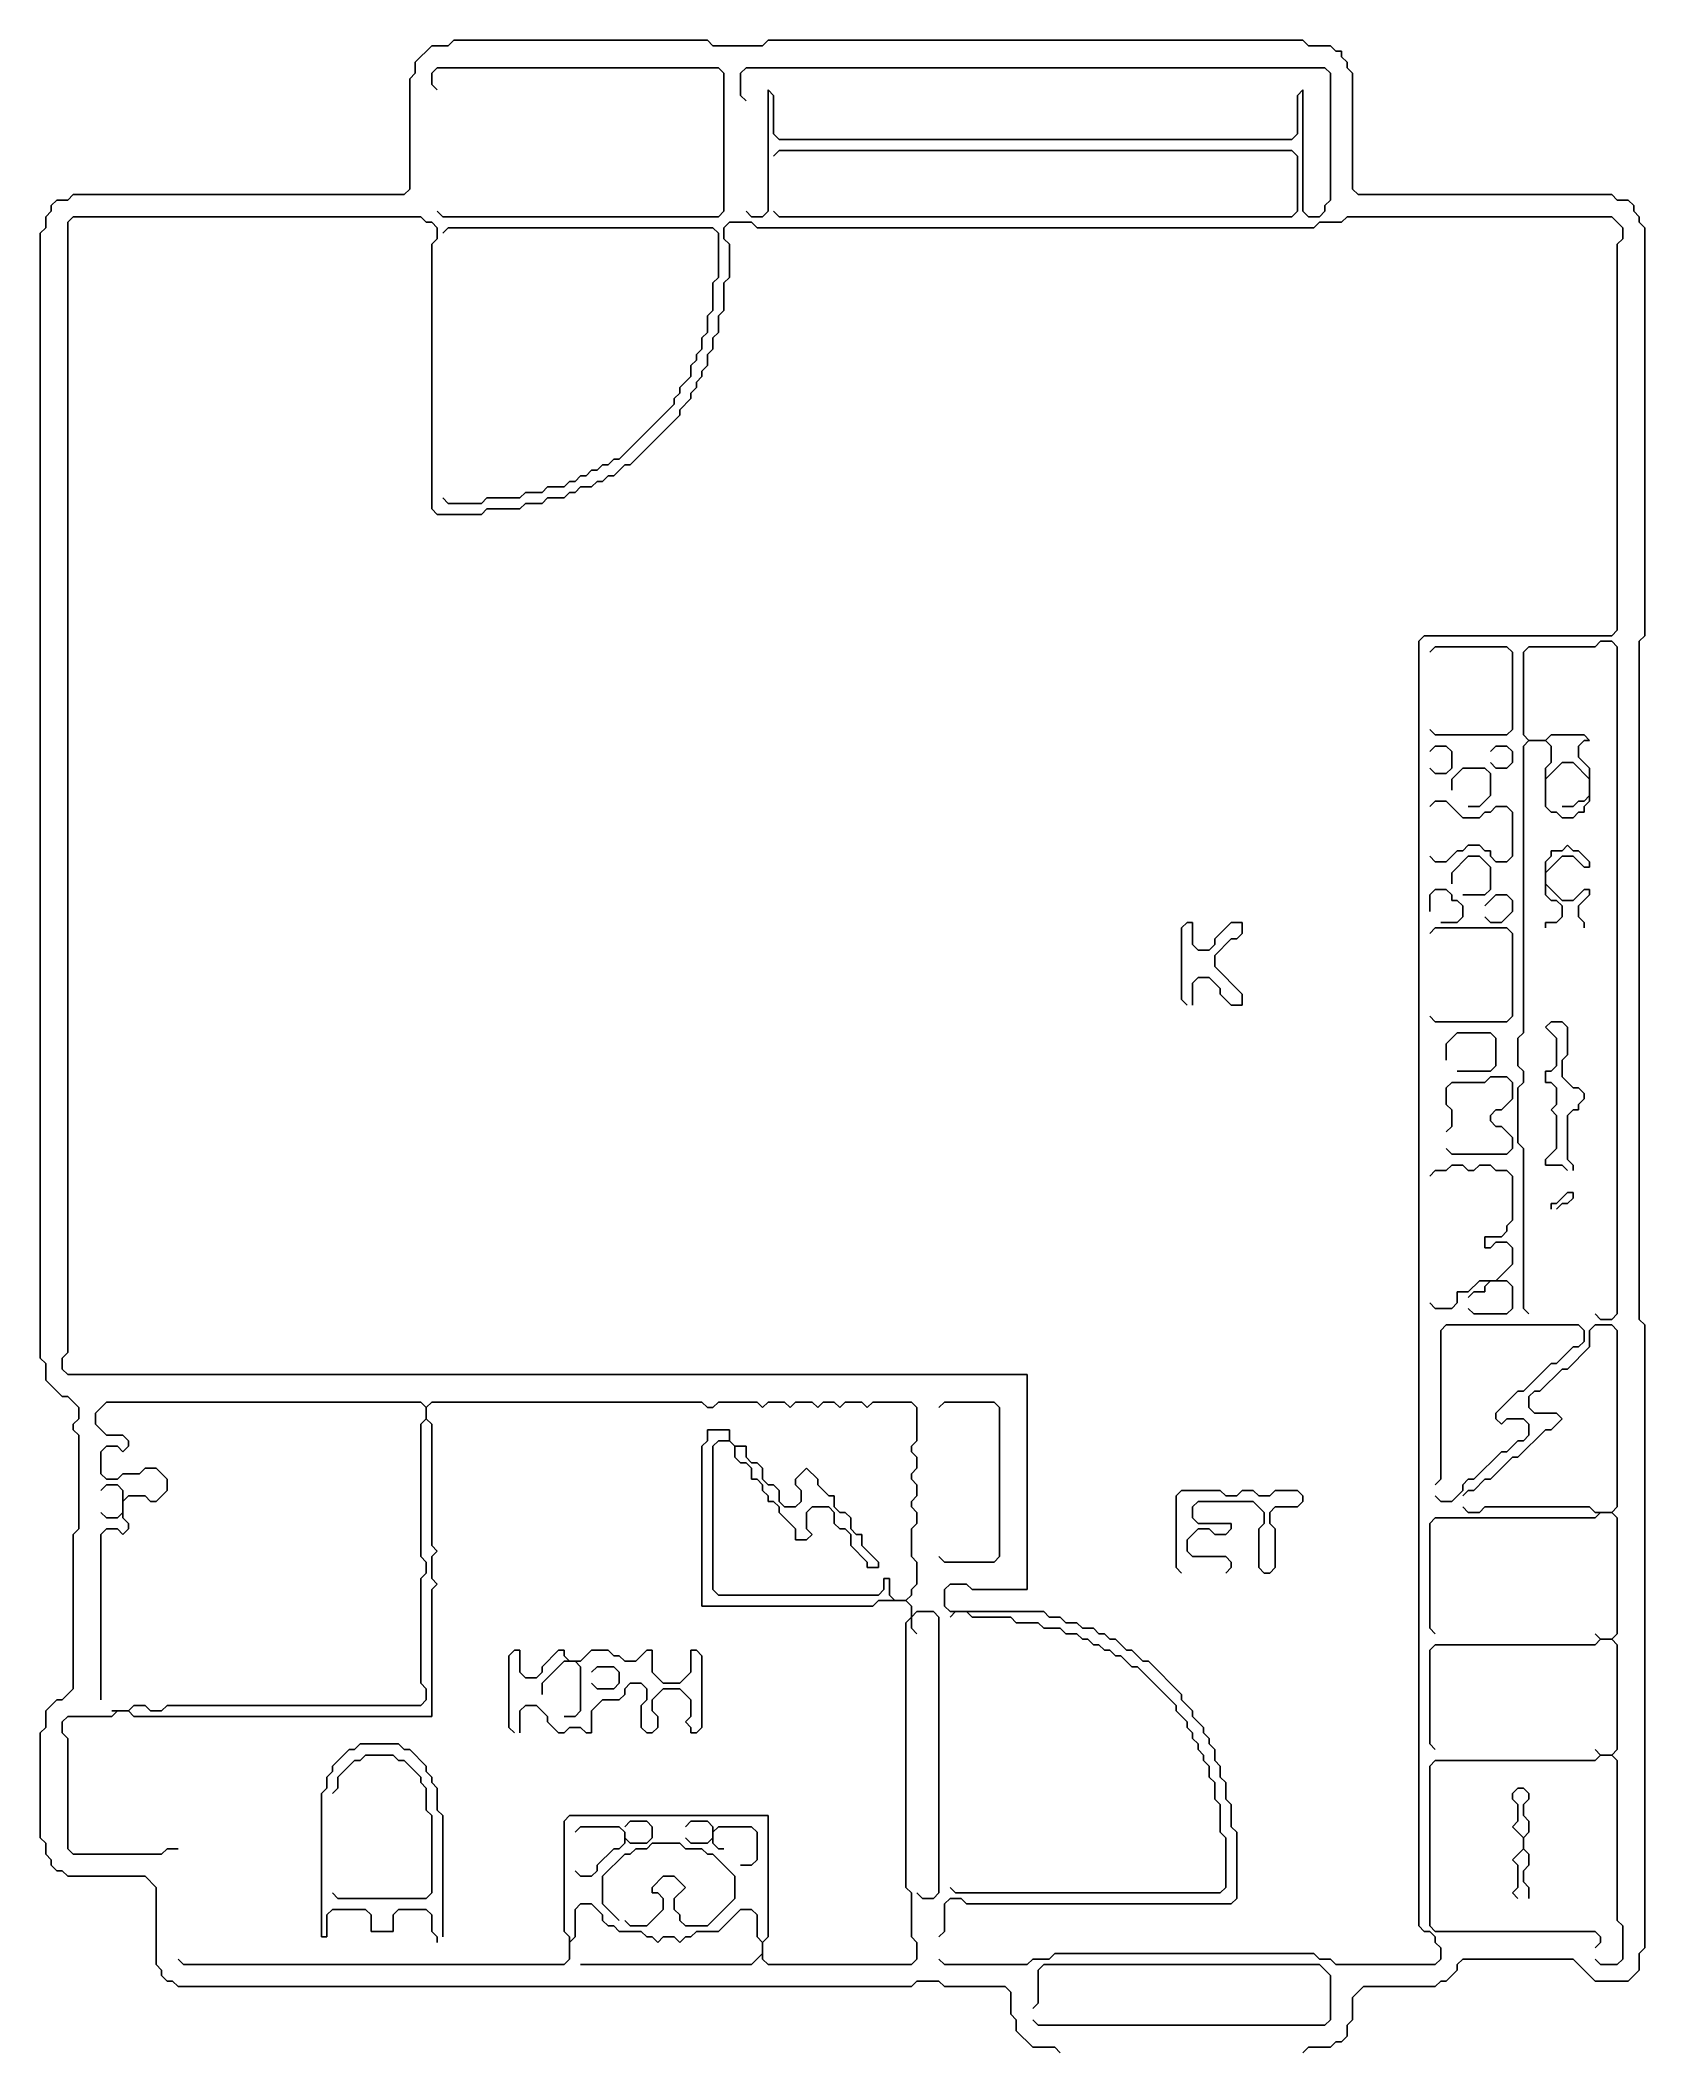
# Model space of a CAD drawing. Header units: metres. Extents: x 179 to 470, y 47 to 412.
import ezdxf

# ---------------------------------------------------------------- set-up
doc = ezdxf.new("R2010")
doc.units = ezdxf.units.M

msp = doc.modelspace()

# ---------------------------------------------------------------- linework, layer by layer
for p, q in [((247, 408), (250, 411)), ((250, 411), (253, 411)), ((253, 411), (254, 412)), ((254, 412), (300, 412)), ((300, 412), (301, 411)), ((301, 411), (310, 411)), ((310, 411), (311, 412)), ((311, 412), (408, 412)), ((408, 412), (409, 411)), ((409, 411), (413, 411)), ((413, 411), (414, 410)), ((414, 410), (415, 410)), ((415, 410), (415, 409)), ((415, 409), (416, 408)), ((246, 405), (247, 406)), ((247, 406), (247, 408)), ((251, 407), (250, 406)), ((250, 406), (250, 404)), ((302, 407), (251, 407)), ((303, 406), (302, 407)), ((303, 381), (303, 406)), ((307, 407), (306, 406)), ((306, 406), (306, 402)), ((412, 407), (307, 407)), ((413, 406), (412, 407)), ((413, 383), (413, 406)), ((416, 408), (416, 407)), ((416, 407), (417, 406)), ((417, 406), (417, 385)), ((246, 385), (246, 405)), ((250, 404), (251, 403)), ((306, 402), (307, 401)), ((311, 381), (311, 403)), ((311, 403), (312, 402)), ((312, 402), (312, 395)), ((407, 402), (408, 403)), ((407, 395), (407, 402)), ((408, 403), (408, 381)), ((312, 395), (313, 394)), ((406, 394), (407, 395)), ((313, 392), (312, 391)), ((313, 394), (406, 394)), ((406, 392), (313, 392)), ((407, 391), (406, 392)), ((407, 381), (407, 391)), ((184, 383), (185, 384)), ((185, 384), (245, 384)), ((245, 384), (246, 385)), ((417, 385), (418, 384)), ((418, 384), (464, 384)), ((464, 384), (465, 383)), ((180, 380), (181, 381)), ((180, 378), (180, 380)), ((181, 382), (182, 383)), ((181, 381), (181, 382)), ((182, 383), (184, 383)), ((185, 380), (184, 379)), ((248, 380), (185, 380)), ((249, 379), (248, 380)), ((251, 381), (252, 380)), ((252, 380), (302, 380)), ((302, 380), (303, 381)), ((307, 381), (308, 380)), ((308, 380), (310, 380)), ((310, 380), (311, 381)), ((312, 381), (313, 380)), ((313, 380), (406, 380)), ((406, 380), (407, 381)), ((408, 381), (409, 380)), ((409, 380), (411, 380)), ((411, 380), (412, 381)), ((412, 382), (413, 383)), ((412, 381), (412, 382)), ((416, 380), (415, 379)), ((464, 380), (416, 380)), ((466, 378), (464, 380)), ((465, 383), (467, 383)), ((467, 383), (468, 382)), ((468, 382), (468, 381)), ((468, 381), (469, 380)), ((469, 380), (469, 379)), ((179, 377), (180, 378)), ((179, 173), (179, 377)), ((184, 379), (184, 174)), ((250, 379), (249, 379)), ((251, 378), (250, 379)), ((250, 375), (251, 376)), ((251, 376), (251, 378)), ((253, 378), (252, 377)), ((301, 378), (253, 378)), ((302, 377), (301, 378)), ((302, 369), (302, 377)), ((304, 379), (303, 378)), ((303, 378), (303, 376)), ((303, 376), (304, 375)), ((308, 379), (304, 379)), ((309, 378), (308, 379)), ((410, 378), (309, 378)), ((411, 379), (410, 378)), ((415, 379), (411, 379)), ((465, 375), (466, 376)), ((466, 376), (466, 378)), ((469, 379), (470, 378)), ((470, 378), (470, 304)), ((250, 327), (250, 375)), ((304, 375), (304, 369)), ((465, 305), (465, 375)), ((301, 368), (302, 369)), ((304, 369), (303, 368)), ((301, 363), (301, 368)), ((303, 368), (303, 363)), ((300, 362), (301, 363)), ((300, 359), (300, 362)), ((303, 363), (302, 362)), ((302, 362), (302, 359)), ((299, 358), (300, 359)), ((299, 356), (299, 358)), ((302, 359), (301, 358)), ((301, 358), (301, 356)), ((298, 355), (299, 356)), ((298, 354), (298, 355)), ((301, 356), (300, 355)), ((300, 355), (300, 353)), ((295, 349), (297, 351)), ((297, 353), (298, 354)), ((297, 351), (297, 353)), ((299, 351), (298, 350)), ((300, 353), (299, 352)), ((299, 352), (299, 351)), ((294, 347), (295, 348)), ((294, 346), (294, 347)), ((295, 348), (295, 349)), ((297, 347), (295, 345)), ((298, 349), (297, 348)), ((297, 348), (297, 347)), ((298, 350), (298, 349)), ((284, 336), (294, 346)), ((295, 344), (286, 335)), ((295, 345), (295, 344)), ((282, 335), (283, 336)), ((283, 336), (284, 336)), ((276, 332), (277, 333)), ((277, 333), (278, 333)), ((278, 333), (279, 334)), ((279, 334), (280, 334)), ((280, 334), (281, 335)), ((281, 335), (282, 335)), ((282, 333), (281, 332)), ((283, 333), (282, 333)), ((285, 335), (283, 333)), ((286, 335), (285, 335)), ((252, 329), (253, 328)), ((259, 328), (260, 329)), ((260, 329), (266, 329)), ((266, 329), (267, 330)), ((267, 330), (270, 330)), ((270, 330), (271, 331)), ((271, 329), (270, 328)), ((271, 331), (274, 331)), ((274, 329), (271, 329)), ((274, 331), (275, 332)), ((275, 330), (274, 329)), ((275, 332), (276, 332)), ((276, 330), (275, 330)), ((277, 331), (276, 330)), ((279, 331), (277, 331)), ((280, 332), (279, 331)), ((281, 332), (280, 332)), ((251, 326), (250, 327)), ((259, 326), (251, 326)), ((253, 328), (259, 328)), ((260, 327), (259, 326)), ((266, 327), (260, 327)), ((267, 328), (266, 327)), ((270, 328), (267, 328)), ((429, 303), (430, 304)), ((429, 70), (429, 303)), ((430, 304), (464, 304)), ((462, 303), (461, 302)), ((464, 303), (462, 303)), ((464, 304), (465, 305)), ((465, 302), (464, 303)), ((470, 304), (469, 303)), ((469, 303), (469, 180)), ((432, 302), (431, 301)), ((445, 302), (432, 302)), ((446, 301), (445, 302)), ((446, 287), (446, 301)), ((449, 302), (448, 301)), ((448, 301), (448, 286)), ((461, 302), (449, 302)), ((465, 181), (465, 302)), ((431, 287), (432, 286)), ((432, 286), (445, 286)), ((445, 286), (446, 287)), ((448, 286), (449, 285)), ((449, 285), (448, 284)), ((449, 285), (452, 285)), ((452, 285), (449, 285)), ((452, 285), (453, 286)), ((453, 284), (452, 285)), ((453, 286), (459, 286)), ((459, 285), (458, 284)), ((459, 286), (460, 285)), ((460, 285), (459, 285)), ((432, 284), (431, 283)), ((434, 284), (432, 284)), ((435, 283), (434, 284)), ((435, 280), (435, 283)), ((443, 284), (442, 283)), ((445, 284), (443, 284)), ((446, 283), (445, 284)), ((446, 281), (446, 283)), ((448, 284), (448, 232)), ((453, 281), (453, 284)), ((458, 284), (458, 282)), ((458, 282), (460, 280)), ((431, 280), (432, 279)), ((432, 279), (434, 279)), ((434, 279), (435, 280)), ((437, 280), (435, 278)), ((435, 278), (435, 276)), ((441, 280), (437, 280)), ((442, 279), (441, 280)), ((442, 281), (443, 280)), ((442, 275), (442, 279)), ((443, 280), (445, 280)), ((445, 280), (446, 281)), ((455, 281), (452, 278)), ((452, 280), (453, 281)), ((452, 273), (452, 280)), ((452, 278), (452, 276)), ((457, 281), (455, 281)), ((460, 278), (457, 281)), ((460, 280), (460, 274)), ((460, 275), (460, 278)), ((432, 274), (431, 273)), ((434, 274), (432, 274)), ((437, 271), (434, 274)), ((440, 273), (442, 275)), ((457, 273), (458, 274)), ((458, 274), (459, 274)), ((459, 274), (460, 275)), ((460, 274), (459, 273)), ((440, 271), (437, 271)), ((438, 273), (440, 273)), ((441, 272), (440, 271)), ((442, 272), (441, 272)), ((443, 273), (442, 272)), ((445, 273), (443, 273)), ((446, 272), (445, 273)), ((446, 264), (446, 272)), ((453, 272), (452, 273)), ((454, 272), (453, 272)), ((455, 271), (454, 272)), ((455, 273), (457, 273)), ((457, 271), (455, 271)), ((458, 272), (457, 271)), ((459, 272), (458, 272)), ((459, 273), (459, 272)), ((431, 264), (432, 263)), ((432, 263), (434, 263)), ((434, 263), (436, 265)), ((438, 264), (435, 261)), ((436, 265), (437, 265)), ((437, 265), (438, 266)), ((438, 266), (440, 266)), ((440, 264), (438, 264)), ((440, 266), (441, 265)), ((442, 262), (440, 264)), ((441, 265), (442, 265)), ((442, 265), (442, 264)), ((442, 264), (443, 263)), ((443, 263), (445, 263)), ((445, 263), (446, 264)), ((452, 263), (453, 264)), ((455, 264), (452, 261)), ((452, 257), (452, 263)), ((453, 264), (453, 265)), ((453, 265), (455, 265)), ((455, 265), (456, 266)), ((457, 264), (455, 264)), ((456, 266), (457, 265)), ((457, 265), (458, 265)), ((459, 262), (457, 264)), ((458, 265), (460, 263)), ((460, 263), (460, 262)), ((435, 261), (435, 259)), ((442, 258), (442, 262)), ((452, 261), (452, 259)), ((460, 262), (459, 262)), ((432, 258), (431, 257)), ((431, 257), (431, 254)), ((434, 258), (432, 258)), ((435, 257), (434, 258)), ((435, 256), (435, 257)), ((436, 256), (435, 256)), ((437, 255), (436, 256)), ((437, 257), (441, 257)), ((441, 257), (442, 258)), ((443, 257), (441, 255)), ((445, 257), (443, 257)), ((446, 256), (445, 257)), ((446, 254), (446, 256)), ((452, 259), (455, 256)), ((453, 256), (452, 257)), ((454, 256), (453, 256)), ((455, 255), (454, 256)), ((455, 256), (457, 256)), ((457, 256), (459, 258)), ((460, 257), (458, 255)), ((459, 258), (460, 258)), ((460, 258), (460, 257)), ((386, 251), (387, 252)), ((387, 252), (388, 252)), ((388, 252), (388, 248)), ((392, 249), (395, 252)), ((395, 252), (397, 252)), ((397, 252), (397, 250)), ((433, 252), (436, 252)), ((436, 252), (437, 253)), ((437, 253), (437, 255)), ((441, 253), (442, 252)), ((442, 252), (444, 252)), ((444, 252), (446, 254)), ((452, 251), (452, 252)), ((452, 252), (454, 252)), ((454, 252), (455, 253)), ((455, 253), (455, 255)), ((458, 255), (458, 253)), ((458, 253), (459, 252)), ((459, 252), (459, 251)), ((386, 238), (386, 251)), ((392, 248), (392, 249)), ((395, 249), (392, 246)), ((396, 249), (395, 249)), ((397, 250), (396, 249)), ((432, 251), (431, 250)), ((445, 251), (432, 251)), ((446, 250), (445, 251)), ((446, 235), (446, 250)), ((388, 248), (389, 247)), ((389, 247), (391, 247)), ((391, 247), (392, 248)), ((392, 246), (392, 244)), ((389, 242), (388, 241)), ((388, 241), (388, 237)), ((391, 242), (389, 242)), ((393, 240), (391, 242)), ((392, 244), (397, 239)), ((387, 237), (386, 238)), ((393, 239), (393, 240)), ((395, 237), (393, 239)), ((397, 239), (397, 237)), ((397, 237), (395, 237)), ((431, 235), (432, 234)), ((432, 234), (445, 234)), ((445, 234), (446, 235)), ((452, 233), (453, 234)), ((453, 234), (455, 234)), ((455, 234), (456, 233)), ((436, 232), (434, 230)), ((434, 230), (434, 227)), ((442, 232), (436, 232)), ((443, 231), (442, 232)), ((443, 226), (443, 231)), ((448, 232), (447, 231)), ((447, 231), (447, 226)), ((454, 231), (452, 233)), ((454, 226), (454, 231)), ((456, 233), (456, 228)), ((456, 228), (455, 227)), ((455, 227), (455, 224)), ((435, 223), (434, 222)), ((441, 223), (435, 223)), ((436, 225), (442, 225)), ((442, 224), (441, 223)), ((442, 225), (443, 226)), ((445, 224), (442, 224)), ((446, 223), (445, 224)), ((446, 220), (446, 223)), ((447, 226), (448, 225)), ((448, 223), (447, 222)), ((448, 225), (448, 223)), ((452, 223), (452, 225)), ((452, 225), (453, 225)), ((453, 223), (452, 223)), ((453, 225), (454, 226)), ((454, 222), (453, 223)), ((455, 224), (457, 222)), ((434, 222), (434, 219)), ((434, 219), (435, 218)), ((444, 218), (446, 220)), ((447, 222), (447, 212)), ((453, 218), (454, 219)), ((454, 219), (454, 222)), ((457, 222), (458, 222)), ((458, 222), (459, 221)), ((459, 220), (458, 219)), ((458, 219), (458, 218)), ((459, 221), (459, 220)), ((435, 218), (435, 215)), ((442, 217), (443, 218)), ((442, 216), (442, 217)), ((443, 215), (442, 216)), ((443, 218), (444, 218)), ((454, 217), (453, 218)), ((454, 211), (454, 217)), ((457, 218), (456, 217)), ((456, 217), (456, 209)), ((458, 218), (457, 218)), ((435, 215), (434, 214)), ((444, 215), (443, 215)), ((446, 213), (444, 215)), ((446, 211), (446, 213)), ((447, 212), (448, 211)), ((434, 211), (435, 210)), ((435, 210), (445, 210)), ((445, 210), (446, 211)), ((448, 211), (448, 182)), ((452, 209), (454, 211)), ((452, 208), (452, 209)), ((456, 209), (457, 208)), ((432, 207), (431, 206)), ((434, 207), (432, 207)), ((435, 208), (434, 207)), ((437, 208), (435, 208)), ((438, 207), (437, 208)), ((439, 207), (438, 207)), ((440, 208), (439, 207)), ((442, 208), (440, 208)), ((443, 207), (442, 208)), ((445, 207), (443, 207)), ((446, 206), (445, 207)), ((446, 198), (446, 206)), ((455, 208), (452, 208)), ((456, 207), (455, 208)), ((457, 208), (457, 207)), ((453, 200), (453, 201)), ((453, 201), (454, 201)), ((454, 201), (456, 203)), ((455, 201), (454, 200)), ((456, 201), (455, 201)), ((456, 203), (457, 203)), ((457, 202), (456, 201)), ((457, 203), (457, 202)), ((445, 197), (446, 198)), ((441, 193), (441, 195)), ((441, 195), (444, 195)), ((443, 194), (442, 193)), ((445, 194), (443, 194)), ((444, 195), (445, 196)), ((445, 196), (445, 197)), ((446, 193), (445, 194)), ((442, 193), (441, 193)), ((443, 187), (446, 190)), ((446, 190), (446, 193)), ((438, 185), (440, 187)), ((440, 187), (443, 187)), ((442, 187), (441, 186)), ((445, 187), (442, 187)), ((446, 186), (445, 187)), ((431, 183), (432, 182)), ((435, 182), (436, 183)), ((436, 183), (436, 185)), ((436, 185), (438, 185)), ((439, 185), (438, 184)), ((441, 185), (439, 185)), ((441, 186), (441, 185)), ((446, 182), (446, 186)), ((432, 182), (435, 182)), ((434, 179), (433, 178)), ((458, 179), (434, 179)), ((438, 182), (439, 181)), ((439, 181), (445, 181)), ((445, 181), (446, 182)), ((448, 182), (449, 181)), ((459, 178), (458, 179)), ((461, 179), (460, 178)), ((461, 181), (462, 180)), ((464, 179), (461, 179)), ((462, 180), (464, 180)), ((464, 180), (465, 181)), ((465, 178), (464, 179)), ((469, 180), (470, 179)), ((470, 179), (470, 66)), ((433, 178), (433, 151)), ((458, 175), (459, 176)), ((459, 176), (459, 178)), ((460, 178), (460, 175)), ((465, 146), (465, 178)), ((180, 172), (179, 173)), ((180, 169), (180, 172)), ((184, 174), (183, 173)), ((183, 173), (183, 171)), ((448, 167), (453, 172)), ((453, 172), (454, 172)), ((454, 172), (457, 175)), ((460, 175), (456, 171)), ((457, 175), (458, 175)), ((183, 166), (180, 169)), ((183, 171), (184, 170)), ((184, 170), (358, 170)), ((358, 170), (358, 131)), ((455, 171), (451, 167)), ((456, 171), (455, 171)), ((184, 166), (183, 166)), ((186, 164), (184, 166)), ((191, 165), (189, 163)), ((248, 165), (191, 165)), ((249, 164), (248, 165)), ((250, 165), (249, 164)), ((299, 165), (250, 165)), ((300, 164), (299, 165)), ((302, 165), (301, 164)), ((309, 165), (302, 165)), ((310, 164), (309, 165)), ((311, 165), (310, 164)), ((314, 165), (311, 165)), ((315, 164), (314, 165)), ((316, 165), (315, 164)), ((319, 165), (316, 165)), ((320, 164), (319, 165)), ((321, 165), (320, 164)), ((323, 165), (321, 165)), ((324, 164), (323, 165)), ((325, 165), (324, 164)), ((328, 165), (325, 165)), ((329, 164), (328, 165)), ((330, 165), (329, 164)), ((337, 165), (330, 165)), ((338, 164), (337, 165)), ((343, 165), (342, 164)), ((352, 165), (343, 165)), ((353, 164), (352, 165)), ((443, 163), (447, 167)), ((447, 167), (448, 167)), ((450, 167), (449, 166)), ((449, 166), (449, 164)), ((451, 167), (450, 167)), ((185, 161), (186, 162)), ((185, 160), (185, 161)), ((186, 162), (186, 164)), ((189, 163), (189, 161)), ((189, 161), (191, 159)), ((248, 161), (249, 162)), ((248, 137), (248, 161)), ((249, 162), (249, 164)), ((249, 164), (249, 162)), ((249, 162), (250, 161)), ((250, 161), (250, 139)), ((301, 164), (300, 164)), ((338, 158), (338, 164)), ((353, 137), (353, 164)), ((443, 162), (443, 163)), ((444, 161), (443, 162)), ((445, 162), (444, 161)), ((448, 162), (445, 162)), ((449, 161), (448, 162)), ((449, 164), (450, 163)), ((449, 159), (449, 161)), ((450, 163), (454, 163)), ((455, 162), (453, 160)), ((454, 163), (455, 162)), ((186, 159), (185, 160)), ((186, 142), (186, 159)), ((191, 157), (190, 156)), ((191, 159), (194, 159)), ((193, 157), (191, 157)), ((194, 156), (193, 157)), ((194, 159), (195, 158)), ((195, 157), (194, 156)), ((195, 158), (195, 157)), ((299, 157), (300, 158)), ((299, 128), (299, 157)), ((300, 158), (300, 160)), ((300, 160), (304, 160)), ((302, 158), (301, 157)), ((301, 157), (301, 131)), ((304, 158), (302, 158)), ((304, 160), (304, 158)), ((304, 158), (305, 157)), ((305, 157), (304, 158)), ((305, 157), (307, 157)), ((305, 155), (305, 157)), ((307, 157), (307, 155)), ((337, 157), (338, 158)), ((337, 156), (337, 157)), ((445, 156), (447, 158)), ((452, 160), (447, 155)), ((447, 158), (448, 158)), ((448, 158), (449, 159)), ((453, 160), (452, 160)), ((190, 156), (190, 152)), ((306, 154), (305, 155)), ((307, 154), (306, 154)), ((307, 155), (308, 154)), ((308, 153), (307, 154)), ((308, 154), (309, 154)), ((309, 154), (310, 153)), ((338, 155), (337, 156)), ((338, 153), (338, 155)), ((439, 151), (444, 156)), ((446, 155), (442, 151)), ((444, 156), (445, 156)), ((447, 155), (446, 155)), ((190, 152), (191, 151)), ((191, 150), (190, 149)), ((191, 151), (193, 151)), ((193, 150), (191, 150)), ((193, 151), (194, 152)), ((194, 149), (193, 150)), ((194, 152), (197, 152)), ((197, 152), (198, 153)), ((198, 153), (200, 153)), ((200, 153), (202, 151)), ((202, 151), (202, 149)), ((308, 151), (308, 153)), ((309, 151), (308, 151)), ((310, 150), (309, 151)), ((310, 153), (310, 151)), ((310, 151), (311, 150)), ((310, 149), (310, 150)), ((311, 150), (312, 150)), ((312, 150), (313, 149)), ((316, 151), (318, 153)), ((316, 150), (316, 151)), ((317, 149), (316, 150)), ((318, 153), (320, 151)), ((320, 151), (320, 150)), ((320, 150), (322, 148)), ((337, 152), (338, 153)), ((337, 151), (337, 152)), ((338, 150), (337, 151)), ((338, 148), (338, 150)), ((433, 151), (432, 150)), ((437, 150), (438, 151)), ((437, 149), (437, 150)), ((438, 151), (439, 151)), ((441, 151), (439, 149)), ((442, 151), (441, 151)), ((194, 145), (194, 149)), ((195, 148), (194, 147)), ((194, 147), (194, 144)), ((198, 148), (195, 148)), ((199, 147), (198, 148)), ((200, 147), (199, 147)), ((202, 149), (200, 147)), ((311, 148), (310, 149)), ((311, 147), (311, 148)), ((312, 147), (311, 147)), ((313, 146), (312, 147)), ((313, 149), (313, 147)), ((313, 147), (314, 146)), ((313, 145), (313, 146)), ((314, 146), (316, 146)), ((316, 146), (317, 147)), ((317, 147), (317, 149)), ((319, 146), (318, 145)), ((322, 146), (319, 146)), ((322, 148), (323, 148)), ((323, 145), (322, 146)), ((323, 148), (323, 146)), ((323, 146), (324, 145)), ((337, 147), (338, 148)), ((337, 146), (337, 147)), ((338, 145), (337, 146)), ((385, 148), (386, 149)), ((385, 135), (385, 148)), ((386, 149), (393, 149)), ((389, 147), (388, 146)), ((388, 146), (388, 144)), ((399, 147), (389, 147)), ((393, 149), (394, 148)), ((394, 148), (396, 148)), ((396, 148), (397, 149)), ((397, 149), (399, 149)), ((399, 149), (400, 148)), ((401, 145), (399, 147)), ((400, 148), (402, 148)), ((402, 148), (403, 149)), ((403, 146), (402, 145)), ((403, 149), (407, 149)), ((407, 146), (403, 146)), ((407, 149), (408, 148)), ((408, 147), (407, 146)), ((408, 148), (408, 147)), ((432, 148), (433, 147)), ((433, 147), (435, 147)), ((435, 147), (437, 149)), ((438, 149), (437, 148)), ((437, 146), (438, 145)), ((439, 149), (438, 149)), ((440, 145), (441, 146)), ((441, 146), (460, 146)), ((460, 146), (461, 145)), ((464, 145), (465, 146)), ((190, 145), (191, 144)), ((191, 144), (193, 144)), ((193, 144), (194, 145)), ((194, 144), (195, 143)), ((195, 143), (195, 142)), ((316, 142), (313, 145)), ((318, 145), (318, 142)), ((323, 143), (323, 145)), ((324, 142), (323, 143)), ((324, 145), (325, 145)), ((325, 145), (326, 144)), ((326, 144), (326, 142)), ((337, 142), (338, 143)), ((338, 143), (338, 145)), ((388, 144), (389, 143)), ((389, 143), (395, 143)), ((395, 143), (395, 142)), ((400, 142), (401, 143)), ((401, 143), (401, 145)), ((402, 145), (402, 143)), ((402, 143), (403, 142)), ((432, 144), (431, 143)), ((431, 143), (431, 124)), ((461, 144), (432, 144)), ((438, 145), (440, 145)), ((461, 145), (464, 145)), ((462, 145), (461, 144)), ((464, 145), (462, 145)), ((465, 144), (464, 145)), ((465, 123), (465, 144)), ((185, 141), (186, 142)), ((185, 113), (185, 141)), ((191, 142), (190, 141)), ((190, 141), (190, 111)), ((193, 142), (191, 142)), ((194, 141), (193, 142)), ((195, 142), (194, 141)), ((250, 139), (251, 138)), ((316, 140), (316, 142)), ((318, 140), (316, 140)), ((318, 142), (319, 141)), ((319, 141), (318, 140)), ((325, 142), (324, 142)), ((326, 141), (325, 142)), ((326, 142), (327, 141)), ((326, 139), (326, 141)), ((329, 136), (326, 139)), ((327, 141), (328, 141)), ((328, 141), (328, 139)), ((328, 139), (331, 136)), ((337, 137), (337, 142)), ((389, 142), (387, 140)), ((387, 140), (387, 138)), ((391, 142), (389, 142)), ((392, 141), (391, 142)), ((394, 141), (392, 141)), ((395, 142), (394, 141)), ((400, 135), (400, 142)), ((403, 142), (403, 135)), ((249, 136), (248, 137)), ((249, 134), (249, 136)), ((251, 138), (250, 137)), ((250, 137), (250, 133)), ((329, 135), (329, 136)), ((331, 136), (331, 135)), ((338, 136), (337, 137)), ((338, 132), (338, 136)), ((342, 137), (343, 136)), ((343, 136), (352, 136)), ((352, 136), (353, 137)), ((387, 138), (388, 137)), ((388, 137), (394, 137)), ((394, 137), (395, 136)), ((395, 136), (395, 135)), ((248, 133), (249, 134)), ((248, 114), (248, 133)), ((250, 133), (251, 132)), ((251, 132), (250, 131)), ((331, 135), (329, 135)), ((332, 131), (332, 133)), ((332, 133), (333, 133)), ((333, 133), (333, 130)), ((337, 131), (338, 132)), ((344, 132), (343, 131)), ((347, 132), (344, 132)), ((348, 131), (347, 132)), ((386, 134), (385, 135)), ((395, 135), (394, 134)), ((401, 134), (400, 135)), ((402, 134), (401, 134)), ((403, 135), (402, 134)), ((250, 131), (250, 108)), ((330, 128), (299, 128)), ((301, 131), (302, 130)), ((302, 130), (331, 130)), ((331, 129), (330, 128)), ((331, 130), (332, 131)), ((336, 129), (331, 129)), ((333, 130), (334, 129)), ((334, 129), (336, 129)), ((336, 129), (337, 130)), ((337, 128), (336, 129)), ((337, 130), (337, 131)), ((337, 126), (337, 128)), ((343, 131), (343, 128)), ((343, 128), (344, 127)), ((358, 131), (348, 131)), ((336, 125), (337, 126)), ((336, 77), (336, 125)), ((338, 127), (337, 126)), ((337, 126), (337, 124)), ((341, 127), (338, 127)), ((342, 126), (341, 127)), ((342, 76), (342, 126)), ((345, 127), (344, 126)), ((344, 127), (361, 127)), ((347, 127), (345, 127)), ((348, 126), (347, 127)), ((355, 126), (348, 126)), ((356, 125), (355, 126)), ((360, 125), (356, 125)), ((361, 124), (360, 125)), ((361, 127), (362, 126)), ((362, 126), (364, 126)), ((364, 126), (365, 125)), ((365, 125), (367, 125)), ((367, 125), (368, 124)), ((337, 124), (338, 123)), ((364, 124), (361, 124)), ((365, 123), (364, 124)), ((367, 123), (365, 123)), ((368, 122), (367, 123)), ((368, 124), (370, 124)), ((369, 122), (368, 122)), ((370, 121), (369, 122)), ((370, 124), (371, 123)), ((371, 121), (370, 121)), ((371, 123), (372, 123)), ((372, 120), (371, 121)), ((372, 123), (373, 122)), ((373, 122), (374, 122)), ((374, 122), (376, 120)), ((431, 124), (432, 123)), ((432, 121), (431, 120)), ((461, 121), (432, 121)), ((461, 123), (462, 122)), ((462, 122), (461, 121)), ((462, 122), (464, 122)), ((464, 122), (462, 122)), ((464, 122), (465, 123)), ((465, 121), (464, 122)), ((465, 102), (465, 121)), ((264, 119), (265, 120)), ((264, 106), (264, 119)), ((265, 120), (266, 120)), ((266, 120), (266, 116)), ((270, 117), (273, 120)), ((274, 118), (270, 114)), ((270, 116), (270, 117)), ((273, 120), (274, 120)), ((274, 120), (274, 119)), ((274, 119), (275, 118)), ((276, 118), (274, 118)), ((275, 118), (277, 118)), ((277, 117), (276, 118)), ((277, 118), (279, 120)), ((277, 109), (277, 117)), ((279, 120), (282, 120)), ((280, 117), (279, 116)), ((283, 117), (280, 117)), ((282, 120), (283, 119)), ((283, 119), (284, 119)), ((284, 116), (283, 117)), ((284, 119), (285, 118)), ((285, 118), (287, 118)), ((287, 118), (289, 120)), ((289, 120), (290, 120)), ((290, 120), (290, 116)), ((297, 116), (297, 120)), ((297, 120), (298, 120)), ((298, 120), (299, 119)), ((299, 119), (299, 106)), ((373, 120), (372, 120)), ((374, 119), (373, 120)), ((375, 119), (374, 119)), ((377, 117), (375, 119)), ((376, 120), (377, 120)), ((377, 120), (379, 118)), ((378, 117), (377, 117)), ((385, 110), (378, 117)), ((379, 118), (380, 118)), ((380, 118), (386, 112)), ((431, 120), (431, 103)), ((249, 113), (248, 114)), ((266, 116), (267, 115)), ((267, 115), (269, 115)), ((269, 115), (270, 116)), ((270, 114), (270, 112)), ((279, 114), (280, 113)), ((283, 113), (284, 114)), ((284, 114), (284, 116)), ((286, 114), (285, 113)), ((288, 114), (286, 114)), ((289, 113), (288, 114)), ((290, 116), (292, 114)), ((292, 114), (295, 114)), ((295, 114), (297, 116)), ((180, 109), (182, 111)), ((182, 111), (183, 111)), ((183, 111), (185, 113)), ((195, 109), (196, 110)), ((196, 110), (198, 110)), ((198, 110), (199, 109)), ((201, 109), (202, 110)), ((202, 110), (248, 110)), ((248, 110), (249, 111)), ((249, 111), (249, 113)), ((267, 110), (266, 109)), ((269, 110), (267, 110)), ((271, 108), (269, 110)), ((281, 111), (279, 109)), ((280, 113), (283, 113)), ((284, 111), (281, 111)), ((285, 112), (284, 111)), ((285, 113), (285, 112)), ((288, 110), (289, 111)), ((288, 106), (288, 110)), ((289, 111), (289, 113)), ((292, 113), (290, 111)), ((290, 111), (290, 109)), ((295, 113), (292, 113)), ((297, 111), (295, 113)), ((297, 108), (297, 111)), ((385, 109), (385, 110)), ((386, 112), (386, 111)), ((386, 111), (388, 109)), ((179, 105), (180, 106)), ((180, 106), (180, 109)), ((184, 108), (183, 107)), ((183, 107), (183, 105)), ((192, 108), (184, 108)), ((192, 109), (195, 109)), ((193, 109), (192, 108)), ((195, 109), (193, 109)), ((196, 108), (195, 109)), ((250, 108), (196, 108)), ((199, 109), (201, 109)), ((265, 105), (264, 106)), ((266, 109), (266, 105)), ((271, 107), (271, 108)), ((273, 105), (271, 107)), ((274, 108), (276, 108)), ((275, 106), (274, 105)), ((277, 106), (275, 106)), ((276, 108), (277, 109)), ((278, 105), (277, 106)), ((279, 109), (279, 105)), ((289, 105), (288, 106)), ((290, 109), (291, 108)), ((291, 106), (290, 105)), ((291, 108), (291, 106)), ((296, 107), (297, 108)), ((297, 106), (296, 107)), ((297, 105), (297, 106)), ((299, 106), (298, 105)), ((387, 107), (385, 109)), ((387, 106), (387, 107)), ((388, 105), (387, 106)), ((388, 109), (388, 108)), ((388, 108), (390, 106)), ((390, 106), (390, 105)), ((179, 86), (179, 105)), ((183, 105), (184, 104)), ((184, 104), (184, 84)), ((236, 102), (237, 103)), ((237, 103), (244, 103)), ((244, 103), (245, 102)), ((274, 105), (273, 105)), ((279, 105), (278, 105)), ((290, 105), (289, 105)), ((298, 105), (297, 105)), ((388, 104), (388, 105)), ((389, 103), (388, 104)), ((389, 102), (389, 103)), ((390, 105), (391, 104)), ((391, 104), (391, 103)), ((391, 103), (392, 102)), ((431, 103), (432, 102)), ((232, 99), (235, 102)), ((232, 98), (232, 99)), ((236, 100), (233, 97)), ((235, 102), (236, 102)), ((237, 100), (236, 100)), ((238, 101), (237, 100)), ((243, 101), (238, 101)), ((244, 100), (243, 101)), ((245, 100), (244, 100)), ((245, 102), (246, 102)), ((248, 97), (245, 100)), ((246, 102), (249, 99)), ((249, 99), (249, 98)), ((390, 101), (389, 102)), ((390, 100), (390, 101)), ((391, 99), (390, 100)), ((391, 97), (391, 99)), ((392, 102), (392, 100)), ((392, 100), (393, 99)), ((393, 99), (393, 97)), ((432, 100), (431, 99)), ((431, 99), (431, 70)), ((461, 100), (432, 100)), ((461, 102), (462, 101)), ((462, 101), (461, 100)), ((462, 101), (464, 101)), ((464, 101), (462, 101)), ((464, 101), (465, 102)), ((465, 100), (464, 101)), ((465, 71), (465, 100)), ((230, 94), (231, 95)), ((231, 97), (232, 98)), ((231, 95), (231, 97)), ((233, 95), (232, 94)), ((233, 97), (233, 95)), ((248, 96), (248, 97)), ((249, 95), (248, 96)), ((249, 98), (250, 97)), ((249, 91), (249, 95)), ((250, 97), (250, 96)), ((250, 96), (251, 95)), ((251, 95), (251, 91)), ((392, 96), (391, 97)), ((392, 93), (392, 96)), ((393, 97), (394, 96)), ((394, 96), (394, 93)), ((446, 94), (447, 95)), ((447, 95), (448, 95)), ((448, 95), (449, 94)), ((230, 68), (230, 94)), ((393, 92), (392, 93)), ((393, 87), (393, 92)), ((394, 93), (395, 92)), ((395, 92), (395, 88)), ((446, 93), (446, 94)), ((447, 92), (446, 93)), ((447, 89), (447, 92)), ((449, 93), (448, 92)), ((448, 92), (448, 90)), ((449, 94), (449, 93)), ((250, 90), (249, 91)), ((250, 76), (250, 90)), ((251, 91), (252, 90)), ((252, 90), (252, 68)), ((274, 89), (275, 90)), ((274, 69), (274, 89)), ((275, 90), (311, 90)), ((277, 88), (276, 87)), ((284, 88), (277, 88)), ((285, 87), (284, 88)), ((286, 89), (285, 88)), ((289, 89), (286, 89)), ((290, 88), (289, 89)), ((290, 86), (290, 88)), ((297, 89), (296, 88)), ((300, 89), (297, 89)), ((301, 88), (300, 89)), ((301, 86), (301, 88)), ((302, 88), (301, 87)), ((308, 88), (302, 88)), ((309, 87), (308, 88)), ((311, 90), (311, 68)), ((395, 88), (396, 87)), ((446, 88), (447, 89)), ((448, 86), (446, 88)), ((448, 90), (449, 89)), ((449, 89), (449, 87)), ((180, 85), (179, 86)), ((180, 83), (180, 85)), ((184, 84), (185, 83)), ((201, 83), (202, 84)), ((202, 84), (204, 84)), ((280, 81), (283, 84)), ((283, 84), (284, 84)), ((284, 84), (285, 85)), ((285, 85), (285, 87)), ((285, 86), (286, 85)), ((286, 85), (289, 85)), ((287, 84), (286, 83)), ((289, 84), (287, 84)), ((289, 85), (290, 86)), ((290, 85), (289, 84)), ((295, 85), (290, 85)), ((296, 84), (295, 85)), ((296, 86), (297, 85)), ((299, 84), (296, 84)), ((297, 85), (300, 85)), ((300, 83), (299, 84)), ((300, 85), (301, 86)), ((301, 87), (301, 85)), ((301, 85), (302, 84)), ((302, 84), (303, 84)), ((309, 82), (309, 87)), ((394, 86), (393, 87)), ((394, 77), (394, 86)), ((396, 87), (396, 75)), ((446, 82), (448, 84)), ((449, 87), (448, 86)), ((448, 84), (448, 86)), ((448, 86), (448, 84)), ((448, 84), (449, 83)), ((181, 82), (180, 83)), ((181, 81), (181, 82)), ((182, 80), (181, 81)), ((185, 83), (201, 83)), ((280, 80), (280, 81)), ((285, 83), (281, 79)), ((286, 83), (285, 83)), ((301, 83), (300, 83)), ((305, 79), (301, 83)), ((306, 81), (308, 81)), ((308, 81), (309, 82)), ((447, 81), (446, 82)), ((447, 77), (447, 81)), ((449, 81), (448, 80)), ((449, 83), (449, 81)), ((183, 80), (182, 80)), ((184, 79), (183, 80)), ((198, 79), (184, 79)), ((200, 77), (198, 79)), ((200, 63), (200, 77)), ((276, 80), (277, 79)), ((277, 79), (279, 79)), ((279, 79), (280, 80)), ((281, 79), (281, 74)), ((290, 77), (292, 79)), ((290, 76), (290, 77)), ((292, 79), (294, 79)), ((294, 79), (296, 77)), ((296, 77), (294, 75)), ((305, 75), (305, 79)), ((337, 76), (336, 77)), ((344, 77), (345, 76)), ((393, 76), (394, 77)), ((446, 76), (447, 77)), ((448, 80), (448, 78)), ((448, 78), (449, 77)), ((449, 77), (449, 75)), ((232, 73), (231, 72)), ((232, 76), (233, 75)), ((238, 73), (232, 73)), ((233, 75), (249, 75)), ((239, 72), (238, 73)), ((244, 73), (243, 72)), ((249, 73), (244, 73)), ((249, 75), (250, 76)), ((250, 72), (249, 73)), ((277, 74), (276, 73)), ((276, 73), (276, 68)), ((279, 74), (277, 74)), ((281, 72), (279, 74)), ((281, 74), (284, 71)), ((289, 70), (292, 73)), ((291, 76), (290, 76)), ((292, 75), (291, 76)), ((292, 73), (292, 75)), ((294, 75), (294, 73)), ((294, 73), (295, 72)), ((300, 70), (305, 75)), ((306, 73), (302, 69)), ((308, 73), (306, 73)), ((309, 72), (308, 73)), ((337, 68), (337, 76)), ((338, 76), (339, 75)), ((339, 75), (341, 75)), ((341, 75), (342, 76)), ((344, 75), (343, 74)), ((343, 74), (343, 69)), ((346, 75), (344, 75)), ((345, 76), (393, 76)), ((347, 74), (346, 75)), ((395, 74), (347, 74)), ((396, 75), (395, 74)), ((447, 75), (446, 76)), ((231, 72), (231, 68)), ((239, 69), (239, 72)), ((243, 72), (243, 69)), ((250, 69), (250, 72)), ((281, 71), (281, 72)), ((282, 70), (281, 71)), ((283, 70), (282, 70)), ((284, 69), (283, 70)), ((285, 71), (286, 70)), ((286, 70), (289, 70)), ((295, 72), (295, 71)), ((295, 71), (296, 70)), ((296, 70), (300, 70)), ((309, 68), (309, 72)), ((430, 69), (429, 70)), ((431, 70), (432, 69)), ((466, 70), (465, 71)), ((466, 64), (466, 70)), ((231, 68), (230, 68)), ((243, 69), (239, 69)), ((251, 68), (250, 69)), ((251, 67), (251, 68)), ((275, 68), (274, 69)), ((276, 68), (275, 67)), ((275, 64), (275, 68)), ((275, 67), (275, 65)), ((288, 69), (284, 69)), ((289, 68), (288, 69)), ((290, 68), (289, 68)), ((291, 67), (290, 68)), ((292, 68), (291, 67)), ((294, 68), (292, 68)), ((295, 67), (294, 68)), ((296, 68), (295, 67)), ((297, 68), (296, 68)), ((298, 69), (297, 68)), ((302, 69), (298, 69)), ((310, 67), (309, 68)), ((311, 68), (310, 67)), ((310, 65), (310, 67)), ((310, 67), (310, 64)), ((338, 67), (337, 68)), ((338, 64), (338, 67)), ((343, 69), (342, 68)), ((431, 69), (430, 69)), ((432, 68), (431, 69)), ((432, 69), (461, 69)), ((432, 67), (432, 68)), ((433, 66), (432, 67)), ((433, 64), (433, 66)), ((461, 69), (462, 68)), ((462, 67), (461, 66)), ((462, 68), (462, 67)), ((470, 66), (469, 65)), ((201, 62), (200, 63)), ((204, 64), (205, 63)), ((205, 63), (274, 63)), ((274, 63), (275, 64)), ((277, 63), (308, 63)), ((308, 63), (310, 65)), ((310, 64), (311, 63)), ((311, 63), (337, 63)), ((337, 63), (338, 64)), ((342, 64), (343, 63)), ((343, 63), (358, 63)), ((358, 63), (359, 64)), ((359, 64), (362, 64)), ((361, 63), (360, 62)), ((411, 63), (361, 63)), ((362, 64), (363, 65)), ((363, 65), (410, 65)), ((410, 65), (411, 64)), ((411, 64), (413, 64)), ((413, 61), (411, 63)), ((413, 64), (414, 63)), ((414, 63), (432, 63)), ((432, 63), (433, 64)), ((437, 64), (436, 63)), ((436, 63), (436, 62)), ((457, 64), (437, 64)), ((461, 60), (457, 64)), ((461, 64), (462, 63)), ((462, 63), (465, 63)), ((465, 63), (466, 64)), ((469, 65), (469, 62)), ((201, 61), (201, 62)), ((202, 60), (201, 61)), ((203, 60), (202, 60)), ((204, 59), (203, 60)), ((337, 59), (204, 59)), ((338, 60), (337, 59)), ((342, 60), (338, 60)), ((343, 59), (342, 60)), ((354, 59), (343, 59)), ((355, 58), (354, 59)), ((360, 62), (360, 56)), ((413, 53), (413, 61)), ((419, 59), (417, 57)), ((432, 59), (419, 59)), ((433, 60), (432, 59)), ((434, 60), (433, 60)), ((436, 62), (434, 60)), ((467, 60), (461, 60)), ((469, 62), (467, 60)), ((355, 54), (355, 58)), ((360, 56), (359, 55)), ((417, 57), (417, 53)), ((356, 53), (355, 54)), ((356, 51), (356, 53)), ((359, 53), (360, 52)), ((360, 52), (412, 52)), ((412, 52), (413, 53)), ((417, 53), (416, 52)), ((416, 52), (416, 50)), ((359, 48), (356, 51)), ((363, 48), (359, 48)), ((364, 47), (363, 48)), ((409, 48), (408, 47)), ((413, 48), (409, 48)), ((414, 49), (413, 48)), ((415, 49), (414, 49)), ((416, 50), (415, 49))]:
    msp.add_line(p, q)

doc.saveas('drawing.dxf')
